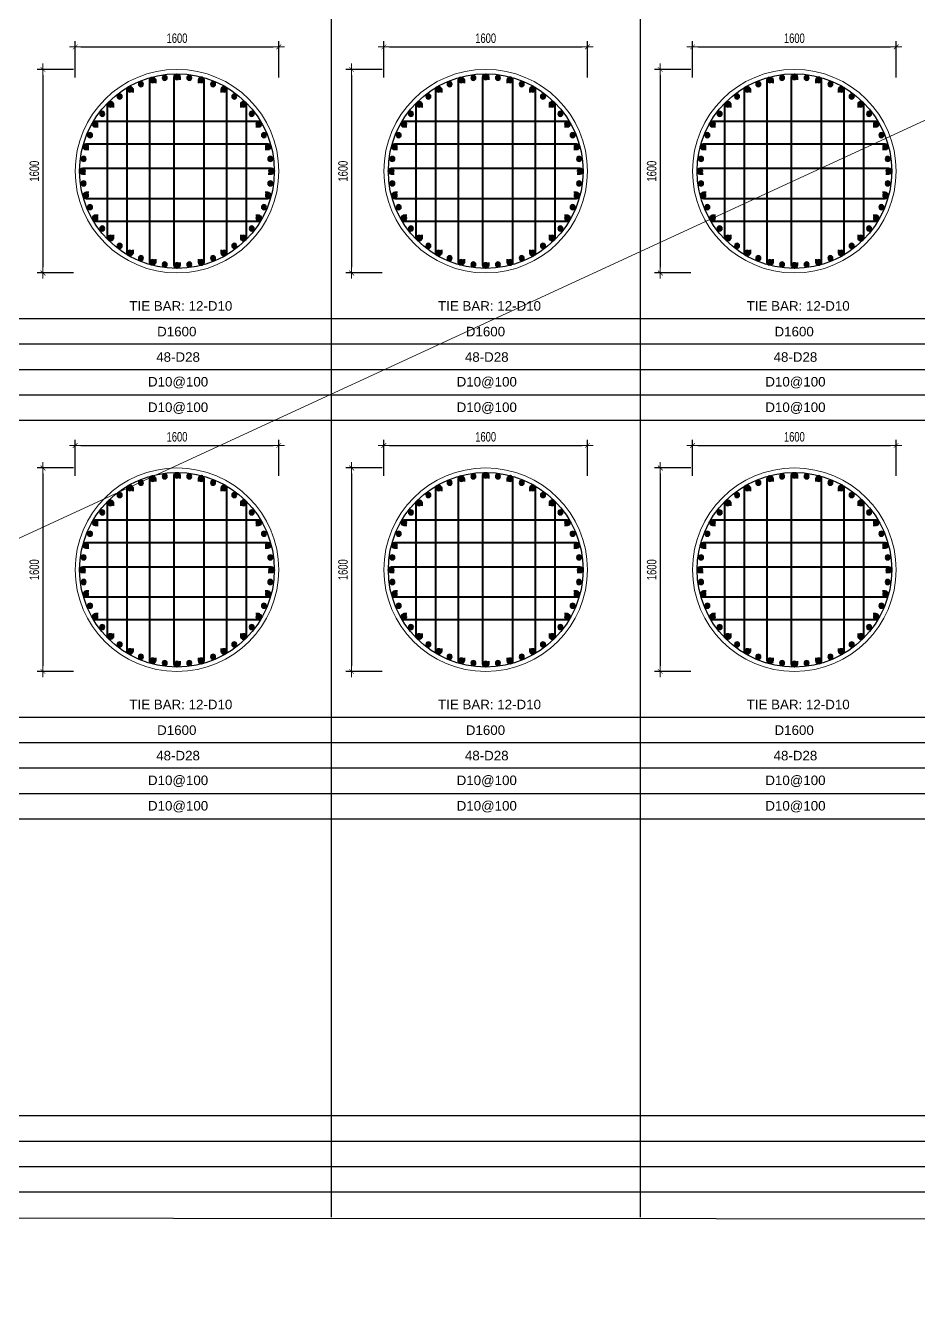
# Model space of a CAD drawing. Header units: millimetres. Extents: x 49323 to 406889, y -6102 to 181761.
# Drawn here: x 315557 to 322577, y 67394 to 77363 of the extents above; entities that cross this region are included whole.
import ezdxf
from ezdxf.enums import TextEntityAlignment as Align

# ---------------------------------------------------------------- set-up
doc = ezdxf.new("R2010")
doc.units = ezdxf.units.MM
doc.linetypes.add('CENTER2', pattern=[1.125, 0.75, -0.125, 0.125, -0.125])
doc.layers.get('Defpoints').update_dxf_attribs({"color": 151, "lineweight": 9})
for name, color, linetype in [('2', 2, 'Continuous'), ('A-ANNO-LEAD', 4, 'Continuous'), ('CEN', 1, 'CENTER2'), ('STL', 3, 'Continuous'), ('TIT1', 3, 'Continuous')]:
    doc.layers.add(name, color=color, linetype=linetype)
for name, color, linetype, lineweight in [('NDC_S_CONTINUOUS', 3, 'Continuous', 20), ('NDC_S_DIM', 1, 'Continuous', 15), ('NDC_S_STIRRUP', 4, 'Continuous', 40)]:
    doc.layers.add(name, color=color, linetype=linetype, lineweight=lineweight)
doc.styles.add('NDC_ARIAL', font='arial.ttf', dxfattribs={"width": 0.85})
doc.styles.add('NDC_DIM', font='', dxfattribs={"width": 0.75})
doc.styles.get('NDC_DIM').set_extended_font_data('Dotum')
doc.dimstyles.new('NDC_dim_30', dxfattribs={"dimscale": 30, "dimtxt": 2.5, "dimasz": 1.5, "dimexe": 1.5, "dimexo": 2.5, "dimgap": 1, "dimtad": 1, "dimdec": 0, "dimzin": 0, "dimdsep": 46, "dimtxsty": 'NDC_DIM', "dimblk": 'DIMMARK', "dimcen": 0.09, "dimdle": 1.2, "dimclrd": 1, "dimclre": 1, "dimclrt": 3, "dimadec": 0, "dimazin": 0, "dimtfac": 1, "dimtdec": 0, "dimtix": 1, "dimtofl": 0, "dimtmove": 0, "dimatfit": 3, "dimfxl": 8, "dimfxlon": 1, "dimtolj": 1, "dimtzin": 0, "dimarcsym": 0})

# ---------------------------------------------------------------- blocks, each defined once
blk = doc.blocks.new('8')
at = {"layer": '2'}
blk.add_hatch(color=256, dxfattribs=at).paths.add_polyline_path([(20, 0, 0.386127), (1.9, 19.9), (-1.9, 19.9, 0.386127), (-20, 0, 1)])
blk.add_circle((0, 0), 20, dxfattribs=at)
blk = doc.blocks.new('5')
at = {"layer": 'CEN', "rotation": 180}
blk.add_blockref('8', (0, 0), dxfattribs=at)
blk = doc.blocks.new('*U982')
at = {"layer": 'STL', "xscale": -1}
blk.add_blockref('5', (0, 0), dxfattribs=at)
blk = doc.blocks.new('*U983')
at = {"layer": 'NDC_S_DIM', "color": 0, "linetype": 'ByBlock', "lineweight": -2, "transparency": 16777216}
for p, rotation in [((295948.3, 68563.1), 15), ((296043.2, 68582), 7.500000000000014), ((296236.4, 68582), 352.5), ((296331.3, 68563.1), 344.9999999999999), ((295769.8, 68489.2), 29.99999999999999), ((295856.6, 68532), 22.49999999999999), ((296423, 68532), 337.4999999999999), ((296509.8, 68489.2), 329.9999999999999), ((295616.5, 68371.6), 45.00000000000001), ((295689.3, 68435.4), 37.50000000000001), ((296590.3, 68435.4), 322.5), ((296663, 68371.6), 315), ((295552.7, 68298.8), 52.49999999999999), ((296726.9, 68298.8), 307.5), ((295498.9, 68218.4), 59.99999999999999), ((296780.6, 68218.4), 300.0000000000001), ((295456.1, 68131.5), 67.5), ((296823.5, 68131.5), 292.4999999999999), ((295425, 68039.9), 75.00000000000001), ((296854.6, 68039.9), 285), ((295406.1, 67944.9), 82.50000000000001), ((296873.5, 67944.9), 277.5), ((295399.8, 67848.4), 90), ((296879.8, 67848.4), 270), ((295406.1, 67751.8), 97.5), ((296873.5, 67751.8), 262.5), ((295425, 67656.8), 105), ((295456.1, 67565.2), 112.5), ((296823.5, 67565.2), 247.5), ((296854.6, 67656.8), 255), ((295498.9, 67478.4), 120), ((296780.6, 67478.4), 240), ((295552.7, 67397.9), 127.5), ((296726.9, 67397.9), 232.5), ((295616.5, 67325.1), 135), ((295689.3, 67261.3), 142.5), ((296590.3, 67261.3), 217.5), ((296663, 67325.1), 225.0000000000001), ((295769.8, 67207.5), 150), ((295856.6, 67164.7), 157.5), ((296423, 67164.7), 202.5000000000001), ((296509.8, 67207.5), 210), ((295948.3, 67133.6), 165), ((296043.2, 67114.7), 172.5), ((296139.8, 67108.4), 180), ((296236.4, 67114.7), 187.5), ((296331.3, 67133.6), 195)]:
    blk.add_blockref('*U982', p, dxfattribs=dict(at, rotation=rotation))
blk.add_blockref('*U982', (296139.8, 68588.4), dxfattribs=at)
blk = doc.blocks.new('DIMMARK')
at = {"layer": 'NDC_S_DIM', "color": 1}
blk.add_line((-1.5, 0), (1, 0), dxfattribs=at)
at = {"layer": 'NDC_S_DIM', "color": 2, "const_width": 0.1}
blk.add_lwpolyline([(-0.42, -0.42), (0.42, 0.42)], dxfattribs=at)
blk = doc.blocks.new('*D984')
at = {"layer": 'Defpoints', "color": 0, "ltscale": 40, "transparency": 16777216}
for p in [(317548.4, 74060.8), (315948.4, 73083.9), (317548.4, 73083.9)]:
    blk.add_point(p, dxfattribs=at)
at = {"layer": 'NDC_S_DIM', "color": 1, "lineweight": -2, "ltscale": 40, "transparency": 16777216}
for p, q in [((315948.4, 73820.8), (315948.4, 74105.8)), ((317548.4, 73820.8), (317548.4, 74105.8)), ((315993.4, 74060.8), (317503.4, 74060.8))]:
    blk.add_line(p, q, dxfattribs=at)
at = {"layer": 'NDC_S_DIM', "color": 1, "lineweight": -2, "ltscale": 40, "transparency": 16777216, "xscale": 45, "yscale": 45, "zscale": 45, "rotation": 180}
blk.add_blockref('DIMMARK', (315948.4, 74060.8), dxfattribs=at)
at = {"layer": 'NDC_S_DIM', "color": 1, "lineweight": -2, "ltscale": 40, "transparency": 16777216, "xscale": 45, "yscale": 45, "zscale": 45}
blk.add_blockref('DIMMARK', (317548.4, 74060.8), dxfattribs=at)
at = {"layer": 'NDC_S_DIM', "color": 3, "ltscale": 40, "transparency": 16777216, "insert": (316748.4, 74128.3), "char_height": 75, "attachment_point": 5, "style": 'NDC_DIM'}
blk.add_mtext('\\A1;1600', dxfattribs=at)
blk = doc.blocks.new('*D985')
at = {"layer": 'Defpoints', "color": 0, "ltscale": 40, "transparency": 16777216}
for p in [(316748.4, 73883.9), (315694.9, 72283.9), (316748.4, 72283.9)]:
    blk.add_point(p, dxfattribs=at)
at = {"layer": 'NDC_S_DIM', "color": 1, "lineweight": -2, "ltscale": 40, "transparency": 16777216}
for p, q in [((315934.9, 73883.9), (315649.9, 73883.9)), ((315694.9, 73838.9), (315694.9, 72328.9)), ((315934.9, 72283.9), (315649.9, 72283.9))]:
    blk.add_line(p, q, dxfattribs=at)
at = {"layer": 'NDC_S_DIM', "color": 1, "lineweight": -2, "ltscale": 40, "transparency": 16777216, "xscale": 45, "yscale": 45, "zscale": 45}
for p, rotation in [((315694.9, 73883.9), 90), ((315694.9, 72283.9), 270)]:
    blk.add_blockref('DIMMARK', p, dxfattribs=dict(at, rotation=rotation))
at = {"layer": 'NDC_S_DIM', "color": 3, "ltscale": 40, "transparency": 16777216, "insert": (315627.3, 73083.9), "char_height": 75, "attachment_point": 5, "rotation": 90, "style": 'NDC_DIM'}
blk.add_mtext('\\A1;1600', dxfattribs=at)
blk = doc.blocks.new('*U986')
at = {"layer": 'STL', "xscale": -1}
blk.add_blockref('5', (0, 0), dxfattribs=at)
blk = doc.blocks.new('*U987')
at = {"layer": 'NDC_S_DIM', "color": 0, "linetype": 'ByBlock', "lineweight": -2, "transparency": 16777216}
for p, rotation in [((295948.3, 68563.1), 15), ((296043.2, 68582), 7.500000000000014), ((296236.4, 68582), 352.5), ((296331.3, 68563.1), 344.9999999999999), ((295769.8, 68489.2), 29.99999999999999), ((295856.6, 68532), 22.49999999999999), ((296423, 68532), 337.4999999999999), ((296509.8, 68489.2), 329.9999999999999), ((295616.5, 68371.6), 45.00000000000001), ((295689.3, 68435.4), 37.50000000000001), ((296590.3, 68435.4), 322.5), ((296663, 68371.6), 315), ((295552.7, 68298.8), 52.49999999999999), ((296726.9, 68298.8), 307.5), ((295498.9, 68218.4), 59.99999999999999), ((296780.6, 68218.4), 300.0000000000001), ((295456.1, 68131.5), 67.5), ((296823.5, 68131.5), 292.4999999999999), ((295425, 68039.9), 75.00000000000001), ((296854.6, 68039.9), 285), ((295406.1, 67944.9), 82.50000000000001), ((296873.5, 67944.9), 277.5), ((295399.8, 67848.4), 90), ((296879.8, 67848.4), 270), ((295406.1, 67751.8), 97.5), ((296873.5, 67751.8), 262.5), ((295425, 67656.8), 105), ((295456.1, 67565.2), 112.5), ((296823.5, 67565.2), 247.5), ((296854.6, 67656.8), 255), ((295498.9, 67478.4), 120), ((296780.6, 67478.4), 240), ((295552.7, 67397.9), 127.5), ((296726.9, 67397.9), 232.5), ((295616.5, 67325.1), 135), ((295689.3, 67261.3), 142.5), ((296590.3, 67261.3), 217.5), ((296663, 67325.1), 225.0000000000001), ((295769.8, 67207.5), 150), ((295856.6, 67164.7), 157.5), ((296423, 67164.7), 202.5000000000001), ((296509.8, 67207.5), 210), ((295948.3, 67133.6), 165), ((296043.2, 67114.7), 172.5), ((296139.8, 67108.4), 180), ((296236.4, 67114.7), 187.5), ((296331.3, 67133.6), 195)]:
    blk.add_blockref('*U986', p, dxfattribs=dict(at, rotation=rotation))
blk.add_blockref('*U986', (296139.8, 68588.4), dxfattribs=at)
blk = doc.blocks.new('*D988')
at = {"layer": 'Defpoints', "color": 0, "ltscale": 40, "transparency": 16777216}
for p in [(317548.4, 77193.5), (315948.4, 76216.6), (317548.4, 76216.6)]:
    blk.add_point(p, dxfattribs=at)
at = {"layer": 'NDC_S_DIM', "color": 1, "lineweight": -2, "ltscale": 40, "transparency": 16777216}
for p, q in [((315948.4, 76953.5), (315948.4, 77238.5)), ((315993.4, 77193.5), (317503.4, 77193.5)), ((317548.4, 76953.5), (317548.4, 77238.5))]:
    blk.add_line(p, q, dxfattribs=at)
at = {"layer": 'NDC_S_DIM', "color": 1, "lineweight": -2, "ltscale": 40, "transparency": 16777216, "xscale": 45, "yscale": 45, "zscale": 45, "rotation": 180}
blk.add_blockref('DIMMARK', (315948.4, 77193.5), dxfattribs=at)
at = {"layer": 'NDC_S_DIM', "color": 1, "lineweight": -2, "ltscale": 40, "transparency": 16777216, "xscale": 45, "yscale": 45, "zscale": 45}
blk.add_blockref('DIMMARK', (317548.4, 77193.5), dxfattribs=at)
at = {"layer": 'NDC_S_DIM', "color": 3, "ltscale": 40, "transparency": 16777216, "insert": (316748.4, 77261), "char_height": 75, "attachment_point": 5, "style": 'NDC_DIM'}
blk.add_mtext('\\A1;1600', dxfattribs=at)
blk = doc.blocks.new('*D989')
at = {"layer": 'Defpoints', "color": 0, "ltscale": 40, "transparency": 16777216}
for p in [(316748.4, 77016.6), (315694.9, 75416.6), (316748.4, 75416.6)]:
    blk.add_point(p, dxfattribs=at)
at = {"layer": 'NDC_S_DIM', "color": 1, "lineweight": -2, "ltscale": 40, "transparency": 16777216}
for p, q in [((315934.9, 77016.6), (315649.9, 77016.6)), ((315694.9, 76971.6), (315694.9, 75461.6)), ((315934.9, 75416.6), (315649.9, 75416.6))]:
    blk.add_line(p, q, dxfattribs=at)
at = {"layer": 'NDC_S_DIM', "color": 1, "lineweight": -2, "ltscale": 40, "transparency": 16777216, "xscale": 45, "yscale": 45, "zscale": 45}
for p, rotation in [((315694.9, 77016.6), 90), ((315694.9, 75416.6), 270)]:
    blk.add_blockref('DIMMARK', p, dxfattribs=dict(at, rotation=rotation))
at = {"layer": 'NDC_S_DIM', "color": 3, "ltscale": 40, "transparency": 16777216, "insert": (315627.3, 76216.6), "char_height": 75, "attachment_point": 5, "rotation": 90, "style": 'NDC_DIM'}
blk.add_mtext('\\A1;1600', dxfattribs=at)
blk = doc.blocks.new('*U1054')
at = {"layer": 'STL', "xscale": -1}
blk.add_blockref('5', (0, 0), dxfattribs=at)
blk = doc.blocks.new('*U1055')
at = {"layer": 'NDC_S_DIM', "color": 0, "linetype": 'ByBlock', "lineweight": -2, "transparency": 16777216}
for p, rotation in [((295948.3, 68563.1), 15), ((296043.2, 68582), 7.500000000000014), ((296236.4, 68582), 352.5), ((296331.3, 68563.1), 344.9999999999999), ((295769.8, 68489.2), 29.99999999999999), ((295856.6, 68532), 22.49999999999999), ((296423, 68532), 337.4999999999999), ((296509.8, 68489.2), 329.9999999999999), ((295616.5, 68371.6), 45.00000000000001), ((295689.3, 68435.4), 37.50000000000001), ((296590.3, 68435.4), 322.5), ((296663, 68371.6), 315), ((295552.7, 68298.8), 52.49999999999999), ((296726.9, 68298.8), 307.5), ((295498.9, 68218.4), 59.99999999999999), ((296780.6, 68218.4), 300.0000000000001), ((295456.1, 68131.5), 67.5), ((296823.5, 68131.5), 292.4999999999999), ((295425, 68039.9), 75.00000000000001), ((296854.6, 68039.9), 285), ((295406.1, 67944.9), 82.50000000000001), ((296873.5, 67944.9), 277.5), ((295399.8, 67848.4), 90), ((296879.8, 67848.4), 270), ((295406.1, 67751.8), 97.5), ((296873.5, 67751.8), 262.5), ((295425, 67656.8), 105), ((295456.1, 67565.2), 112.5), ((296823.5, 67565.2), 247.5), ((296854.6, 67656.8), 255), ((295498.9, 67478.4), 120), ((296780.6, 67478.4), 240), ((295552.7, 67397.9), 127.5), ((296726.9, 67397.9), 232.5), ((295616.5, 67325.1), 135), ((295689.3, 67261.3), 142.5), ((296590.3, 67261.3), 217.5), ((296663, 67325.1), 225.0000000000001), ((295769.8, 67207.5), 150), ((295856.6, 67164.7), 157.5), ((296423, 67164.7), 202.5000000000001), ((296509.8, 67207.5), 210), ((295948.3, 67133.6), 165), ((296043.2, 67114.7), 172.5), ((296139.8, 67108.4), 180), ((296236.4, 67114.7), 187.5), ((296331.3, 67133.6), 195)]:
    blk.add_blockref('*U1054', p, dxfattribs=dict(at, rotation=rotation))
blk.add_blockref('*U1054', (296139.8, 68588.4), dxfattribs=at)
blk = doc.blocks.new('*D1070')
at = {"layer": 'Defpoints', "color": 0, "ltscale": 40, "transparency": 16777216}
for p in [(319974.5, 74060.8), (318374.5, 73083.9), (319974.5, 73083.9)]:
    blk.add_point(p, dxfattribs=at)
at = {"layer": 'NDC_S_DIM', "color": 1, "lineweight": -2, "ltscale": 40, "transparency": 16777216}
for p, q in [((318374.5, 73820.8), (318374.5, 74105.8)), ((319974.5, 73820.8), (319974.5, 74105.8)), ((318419.5, 74060.8), (319929.5, 74060.8))]:
    blk.add_line(p, q, dxfattribs=at)
at = {"layer": 'NDC_S_DIM', "color": 1, "lineweight": -2, "ltscale": 40, "transparency": 16777216, "xscale": 45, "yscale": 45, "zscale": 45, "rotation": 180}
blk.add_blockref('DIMMARK', (318374.5, 74060.8), dxfattribs=at)
at = {"layer": 'NDC_S_DIM', "color": 1, "lineweight": -2, "ltscale": 40, "transparency": 16777216, "xscale": 45, "yscale": 45, "zscale": 45}
blk.add_blockref('DIMMARK', (319974.5, 74060.8), dxfattribs=at)
at = {"layer": 'NDC_S_DIM', "color": 3, "ltscale": 40, "transparency": 16777216, "insert": (319174.5, 74128.3), "char_height": 75, "attachment_point": 5, "style": 'NDC_DIM'}
blk.add_mtext('\\A1;1600', dxfattribs=at)
blk = doc.blocks.new('*D1071')
at = {"layer": 'Defpoints', "color": 0, "ltscale": 40, "transparency": 16777216}
for p in [(319174.5, 73883.9), (318120.9, 72283.9), (319174.5, 72283.9)]:
    blk.add_point(p, dxfattribs=at)
at = {"layer": 'NDC_S_DIM', "color": 1, "lineweight": -2, "ltscale": 40, "transparency": 16777216}
for p, q in [((318360.9, 73883.9), (318075.9, 73883.9)), ((318120.9, 73838.9), (318120.9, 72328.9)), ((318360.9, 72283.9), (318075.9, 72283.9))]:
    blk.add_line(p, q, dxfattribs=at)
at = {"layer": 'NDC_S_DIM', "color": 1, "lineweight": -2, "ltscale": 40, "transparency": 16777216, "xscale": 45, "yscale": 45, "zscale": 45}
for p, rotation in [((318120.9, 73883.9), 90), ((318120.9, 72283.9), 270)]:
    blk.add_blockref('DIMMARK', p, dxfattribs=dict(at, rotation=rotation))
at = {"layer": 'NDC_S_DIM', "color": 3, "ltscale": 40, "transparency": 16777216, "insert": (318053.4, 73083.9), "char_height": 75, "attachment_point": 5, "rotation": 90, "style": 'NDC_DIM'}
blk.add_mtext('\\A1;1600', dxfattribs=at)
blk = doc.blocks.new('*U1056')
at = {"layer": 'STL', "xscale": -1}
blk.add_blockref('5', (0, 0), dxfattribs=at)
blk = doc.blocks.new('*U1057')
at = {"layer": 'NDC_S_DIM', "color": 0, "linetype": 'ByBlock', "lineweight": -2, "transparency": 16777216}
for p, rotation in [((295948.3, 68563.1), 15), ((296043.2, 68582), 7.500000000000014), ((296236.4, 68582), 352.5), ((296331.3, 68563.1), 344.9999999999999), ((295769.8, 68489.2), 29.99999999999999), ((295856.6, 68532), 22.49999999999999), ((296423, 68532), 337.4999999999999), ((296509.8, 68489.2), 329.9999999999999), ((295616.5, 68371.6), 45.00000000000001), ((295689.3, 68435.4), 37.50000000000001), ((296590.3, 68435.4), 322.5), ((296663, 68371.6), 315), ((295552.7, 68298.8), 52.49999999999999), ((296726.9, 68298.8), 307.5), ((295498.9, 68218.4), 59.99999999999999), ((296780.6, 68218.4), 300.0000000000001), ((295456.1, 68131.5), 67.5), ((296823.5, 68131.5), 292.4999999999999), ((295425, 68039.9), 75.00000000000001), ((296854.6, 68039.9), 285), ((295406.1, 67944.9), 82.50000000000001), ((296873.5, 67944.9), 277.5), ((295399.8, 67848.4), 90), ((296879.8, 67848.4), 270), ((295406.1, 67751.8), 97.5), ((296873.5, 67751.8), 262.5), ((295425, 67656.8), 105), ((295456.1, 67565.2), 112.5), ((296823.5, 67565.2), 247.5), ((296854.6, 67656.8), 255), ((295498.9, 67478.4), 120), ((296780.6, 67478.4), 240), ((295552.7, 67397.9), 127.5), ((296726.9, 67397.9), 232.5), ((295616.5, 67325.1), 135), ((295689.3, 67261.3), 142.5), ((296590.3, 67261.3), 217.5), ((296663, 67325.1), 225.0000000000001), ((295769.8, 67207.5), 150), ((295856.6, 67164.7), 157.5), ((296423, 67164.7), 202.5000000000001), ((296509.8, 67207.5), 210), ((295948.3, 67133.6), 165), ((296043.2, 67114.7), 172.5), ((296139.8, 67108.4), 180), ((296236.4, 67114.7), 187.5), ((296331.3, 67133.6), 195)]:
    blk.add_blockref('*U1056', p, dxfattribs=dict(at, rotation=rotation))
blk.add_blockref('*U1056', (296139.8, 68588.4), dxfattribs=at)
blk = doc.blocks.new('*D1068')
at = {"layer": 'Defpoints', "color": 0, "ltscale": 40, "transparency": 16777216}
for p in [(319974.5, 77193.5), (318374.5, 76216.6), (319974.5, 76216.6)]:
    blk.add_point(p, dxfattribs=at)
at = {"layer": 'NDC_S_DIM', "color": 1, "lineweight": -2, "ltscale": 40, "transparency": 16777216}
for p, q in [((318374.5, 76953.5), (318374.5, 77238.5)), ((318419.5, 77193.5), (319929.5, 77193.5)), ((319974.5, 76953.5), (319974.5, 77238.5))]:
    blk.add_line(p, q, dxfattribs=at)
at = {"layer": 'NDC_S_DIM', "color": 1, "lineweight": -2, "ltscale": 40, "transparency": 16777216, "xscale": 45, "yscale": 45, "zscale": 45, "rotation": 180}
blk.add_blockref('DIMMARK', (318374.5, 77193.5), dxfattribs=at)
at = {"layer": 'NDC_S_DIM', "color": 1, "lineweight": -2, "ltscale": 40, "transparency": 16777216, "xscale": 45, "yscale": 45, "zscale": 45}
blk.add_blockref('DIMMARK', (319974.5, 77193.5), dxfattribs=at)
at = {"layer": 'NDC_S_DIM', "color": 3, "ltscale": 40, "transparency": 16777216, "insert": (319174.5, 77261), "char_height": 75, "attachment_point": 5, "style": 'NDC_DIM'}
blk.add_mtext('\\A1;1600', dxfattribs=at)
blk = doc.blocks.new('*D1069')
at = {"layer": 'Defpoints', "color": 0, "ltscale": 40, "transparency": 16777216}
for p in [(319174.5, 77016.6), (318120.9, 75416.6), (319174.5, 75416.6)]:
    blk.add_point(p, dxfattribs=at)
at = {"layer": 'NDC_S_DIM', "color": 1, "lineweight": -2, "ltscale": 40, "transparency": 16777216}
for p, q in [((318360.9, 77016.6), (318075.9, 77016.6)), ((318120.9, 76971.6), (318120.9, 75461.6)), ((318360.9, 75416.6), (318075.9, 75416.6))]:
    blk.add_line(p, q, dxfattribs=at)
at = {"layer": 'NDC_S_DIM', "color": 1, "lineweight": -2, "ltscale": 40, "transparency": 16777216, "xscale": 45, "yscale": 45, "zscale": 45}
for p, rotation in [((318120.9, 77016.6), 90), ((318120.9, 75416.6), 270)]:
    blk.add_blockref('DIMMARK', p, dxfattribs=dict(at, rotation=rotation))
at = {"layer": 'NDC_S_DIM', "color": 3, "ltscale": 40, "transparency": 16777216, "insert": (318053.4, 76216.6), "char_height": 75, "attachment_point": 5, "rotation": 90, "style": 'NDC_DIM'}
blk.add_mtext('\\A1;1600', dxfattribs=at)
blk = doc.blocks.new('*U1076')
at = {"layer": 'STL', "xscale": -1}
blk.add_blockref('5', (0, 0), dxfattribs=at)
blk = doc.blocks.new('*U1077')
at = {"layer": 'NDC_S_DIM', "color": 0, "linetype": 'ByBlock', "lineweight": -2, "transparency": 16777216}
for p, rotation in [((295948.3, 68563.1), 15), ((296043.2, 68582), 7.500000000000014), ((296236.4, 68582), 352.5), ((296331.3, 68563.1), 344.9999999999999), ((295769.8, 68489.2), 29.99999999999999), ((295856.6, 68532), 22.49999999999999), ((296423, 68532), 337.4999999999999), ((296509.8, 68489.2), 329.9999999999999), ((295616.5, 68371.6), 45.00000000000001), ((295689.3, 68435.4), 37.50000000000001), ((296590.3, 68435.4), 322.5), ((296663, 68371.6), 315), ((295552.7, 68298.8), 52.49999999999999), ((296726.9, 68298.8), 307.5), ((295498.9, 68218.4), 59.99999999999999), ((296780.6, 68218.4), 300.0000000000001), ((295456.1, 68131.5), 67.5), ((296823.5, 68131.5), 292.4999999999999), ((295425, 68039.9), 75.00000000000001), ((296854.6, 68039.9), 285), ((295406.1, 67944.9), 82.50000000000001), ((296873.5, 67944.9), 277.5), ((295399.8, 67848.4), 90), ((296879.8, 67848.4), 270), ((295406.1, 67751.8), 97.5), ((296873.5, 67751.8), 262.5), ((295425, 67656.8), 105), ((295456.1, 67565.2), 112.5), ((296823.5, 67565.2), 247.5), ((296854.6, 67656.8), 255), ((295498.9, 67478.4), 120), ((296780.6, 67478.4), 240), ((295552.7, 67397.9), 127.5), ((296726.9, 67397.9), 232.5), ((295616.5, 67325.1), 135), ((295689.3, 67261.3), 142.5), ((296590.3, 67261.3), 217.5), ((296663, 67325.1), 225.0000000000001), ((295769.8, 67207.5), 150), ((295856.6, 67164.7), 157.5), ((296423, 67164.7), 202.5000000000001), ((296509.8, 67207.5), 210), ((295948.3, 67133.6), 165), ((296043.2, 67114.7), 172.5), ((296139.8, 67108.4), 180), ((296236.4, 67114.7), 187.5), ((296331.3, 67133.6), 195)]:
    blk.add_blockref('*U1076', p, dxfattribs=dict(at, rotation=rotation))
blk.add_blockref('*U1076', (296139.8, 68588.4), dxfattribs=at)
blk = doc.blocks.new('*D1092')
at = {"layer": 'Defpoints', "color": 0, "ltscale": 40, "transparency": 16777216}
for p in [(322400.6, 74060.8), (320800.6, 73083.9), (322400.6, 73083.9)]:
    blk.add_point(p, dxfattribs=at)
at = {"layer": 'NDC_S_DIM', "color": 1, "lineweight": -2, "ltscale": 40, "transparency": 16777216}
for p, q in [((320800.6, 73820.8), (320800.6, 74105.8)), ((322400.6, 73820.8), (322400.6, 74105.8)), ((320845.6, 74060.8), (322355.6, 74060.8))]:
    blk.add_line(p, q, dxfattribs=at)
at = {"layer": 'NDC_S_DIM', "color": 1, "lineweight": -2, "ltscale": 40, "transparency": 16777216, "xscale": 45, "yscale": 45, "zscale": 45, "rotation": 180}
blk.add_blockref('DIMMARK', (320800.6, 74060.8), dxfattribs=at)
at = {"layer": 'NDC_S_DIM', "color": 1, "lineweight": -2, "ltscale": 40, "transparency": 16777216, "xscale": 45, "yscale": 45, "zscale": 45}
blk.add_blockref('DIMMARK', (322400.6, 74060.8), dxfattribs=at)
at = {"layer": 'NDC_S_DIM', "color": 3, "ltscale": 40, "transparency": 16777216, "insert": (321600.6, 74128.3), "char_height": 75, "attachment_point": 5, "style": 'NDC_DIM'}
blk.add_mtext('\\A1;1600', dxfattribs=at)
blk = doc.blocks.new('*D1093')
at = {"layer": 'Defpoints', "color": 0, "ltscale": 40, "transparency": 16777216}
for p in [(321600.6, 73883.9), (320547, 72283.9), (321600.6, 72283.9)]:
    blk.add_point(p, dxfattribs=at)
at = {"layer": 'NDC_S_DIM', "color": 1, "lineweight": -2, "ltscale": 40, "transparency": 16777216}
for p, q in [((320787, 73883.9), (320502, 73883.9)), ((320547, 73838.9), (320547, 72328.9)), ((320787, 72283.9), (320502, 72283.9))]:
    blk.add_line(p, q, dxfattribs=at)
at = {"layer": 'NDC_S_DIM', "color": 1, "lineweight": -2, "ltscale": 40, "transparency": 16777216, "xscale": 45, "yscale": 45, "zscale": 45}
for p, rotation in [((320547, 73883.9), 90), ((320547, 72283.9), 270)]:
    blk.add_blockref('DIMMARK', p, dxfattribs=dict(at, rotation=rotation))
at = {"layer": 'NDC_S_DIM', "color": 3, "ltscale": 40, "transparency": 16777216, "insert": (320479.5, 73083.9), "char_height": 75, "attachment_point": 5, "rotation": 90, "style": 'NDC_DIM'}
blk.add_mtext('\\A1;1600', dxfattribs=at)
blk = doc.blocks.new('*U1078')
at = {"layer": 'STL', "xscale": -1}
blk.add_blockref('5', (0, 0), dxfattribs=at)
blk = doc.blocks.new('*U1079')
at = {"layer": 'NDC_S_DIM', "color": 0, "linetype": 'ByBlock', "lineweight": -2, "transparency": 16777216}
for p, rotation in [((295948.3, 68563.1), 15), ((296043.2, 68582), 7.500000000000014), ((296236.4, 68582), 352.5), ((296331.3, 68563.1), 344.9999999999999), ((295769.8, 68489.2), 29.99999999999999), ((295856.6, 68532), 22.49999999999999), ((296423, 68532), 337.4999999999999), ((296509.8, 68489.2), 329.9999999999999), ((295616.5, 68371.6), 45.00000000000001), ((295689.3, 68435.4), 37.50000000000001), ((296590.3, 68435.4), 322.5), ((296663, 68371.6), 315), ((295552.7, 68298.8), 52.49999999999999), ((296726.9, 68298.8), 307.5), ((295498.9, 68218.4), 59.99999999999999), ((296780.6, 68218.4), 300.0000000000001), ((295456.1, 68131.5), 67.5), ((296823.5, 68131.5), 292.4999999999999), ((295425, 68039.9), 75.00000000000001), ((296854.6, 68039.9), 285), ((295406.1, 67944.9), 82.50000000000001), ((296873.5, 67944.9), 277.5), ((295399.8, 67848.4), 90), ((296879.8, 67848.4), 270), ((295406.1, 67751.8), 97.5), ((296873.5, 67751.8), 262.5), ((295425, 67656.8), 105), ((295456.1, 67565.2), 112.5), ((296823.5, 67565.2), 247.5), ((296854.6, 67656.8), 255), ((295498.9, 67478.4), 120), ((296780.6, 67478.4), 240), ((295552.7, 67397.9), 127.5), ((296726.9, 67397.9), 232.5), ((295616.5, 67325.1), 135), ((295689.3, 67261.3), 142.5), ((296590.3, 67261.3), 217.5), ((296663, 67325.1), 225.0000000000001), ((295769.8, 67207.5), 150), ((295856.6, 67164.7), 157.5), ((296423, 67164.7), 202.5000000000001), ((296509.8, 67207.5), 210), ((295948.3, 67133.6), 165), ((296043.2, 67114.7), 172.5), ((296139.8, 67108.4), 180), ((296236.4, 67114.7), 187.5), ((296331.3, 67133.6), 195)]:
    blk.add_blockref('*U1078', p, dxfattribs=dict(at, rotation=rotation))
blk.add_blockref('*U1078', (296139.8, 68588.4), dxfattribs=at)
blk = doc.blocks.new('*D1090')
at = {"layer": 'Defpoints', "color": 0, "ltscale": 40, "transparency": 16777216}
for p in [(322400.6, 77193.5), (320800.6, 76216.6), (322400.6, 76216.6)]:
    blk.add_point(p, dxfattribs=at)
at = {"layer": 'NDC_S_DIM', "color": 1, "lineweight": -2, "ltscale": 40, "transparency": 16777216}
for p, q in [((320800.6, 76953.5), (320800.6, 77238.5)), ((320845.6, 77193.5), (322355.6, 77193.5)), ((322400.6, 76953.5), (322400.6, 77238.5))]:
    blk.add_line(p, q, dxfattribs=at)
at = {"layer": 'NDC_S_DIM', "color": 1, "lineweight": -2, "ltscale": 40, "transparency": 16777216, "xscale": 45, "yscale": 45, "zscale": 45, "rotation": 180}
blk.add_blockref('DIMMARK', (320800.6, 77193.5), dxfattribs=at)
at = {"layer": 'NDC_S_DIM', "color": 1, "lineweight": -2, "ltscale": 40, "transparency": 16777216, "xscale": 45, "yscale": 45, "zscale": 45}
blk.add_blockref('DIMMARK', (322400.6, 77193.5), dxfattribs=at)
at = {"layer": 'NDC_S_DIM', "color": 3, "ltscale": 40, "transparency": 16777216, "insert": (321600.6, 77261), "char_height": 75, "attachment_point": 5, "style": 'NDC_DIM'}
blk.add_mtext('\\A1;1600', dxfattribs=at)
blk = doc.blocks.new('*D1091')
at = {"layer": 'Defpoints', "color": 0, "ltscale": 40, "transparency": 16777216}
for p in [(321600.6, 77016.6), (320547, 75416.6), (321600.6, 75416.6)]:
    blk.add_point(p, dxfattribs=at)
at = {"layer": 'NDC_S_DIM', "color": 1, "lineweight": -2, "ltscale": 40, "transparency": 16777216}
for p, q in [((320787, 77016.6), (320502, 77016.6)), ((320547, 76971.6), (320547, 75461.6)), ((320787, 75416.6), (320502, 75416.6))]:
    blk.add_line(p, q, dxfattribs=at)
at = {"layer": 'NDC_S_DIM', "color": 1, "lineweight": -2, "ltscale": 40, "transparency": 16777216, "xscale": 45, "yscale": 45, "zscale": 45}
for p, rotation in [((320547, 77016.6), 90), ((320547, 75416.6), 270)]:
    blk.add_blockref('DIMMARK', p, dxfattribs=dict(at, rotation=rotation))
at = {"layer": 'NDC_S_DIM', "color": 3, "ltscale": 40, "transparency": 16777216, "insert": (320479.5, 76216.6), "char_height": 75, "attachment_point": 5, "rotation": 90, "style": 'NDC_DIM'}
blk.add_mtext('\\A1;1600', dxfattribs=at)

msp = doc.modelspace()

# ---------------------------------------------------------------- linework, layer by layer
at = {"layer": 'A-ANNO-LEAD'}
msp.add_lwpolyline([(303919.1, 67994), (325254.1, 67980.8), (325254.1, 84600.8), (303919.1, 84614)], close=True, dxfattribs=at)
at = {"layer": 'Defpoints', "ltscale": 40}
msp.add_line((302635, 67394), (380959.6, 103524.5), dxfattribs=at)
at = {"layer": 'NDC_S_CONTINUOUS', "ltscale": 70}
for centre in [(316748.4, 76216.6), (319174.5, 76216.6), (321600.6, 76216.6), (316748.4, 73083.9), (319174.5, 73083.9), (321600.6, 73083.9)]:
    msp.add_circle(centre, 800, dxfattribs=at)
at = {"layer": 'NDC_S_STIRRUP'}
for points in [[(316770.9, 75498.7), (316770.9, 75476.6, -1), (316725.9, 75476.6), (316725.9, 76956.6, -1), (316770.9, 76956.6), (316770.9, 76934.4)], [(319197, 75498.7), (319197, 75476.6, -1), (319152, 75476.6), (319152, 76956.6, -1), (319197, 76956.6), (319197, 76934.4)], [(321623.1, 75498.7), (321623.1, 75476.6, -1), (321578, 75476.6), (321578, 76956.6, -1), (321623.1, 76956.6), (321623.1, 76934.4)], [(316400.9, 75597.9), (316400.9, 75575.7, -1), (316355.9, 75575.7), (316355.9, 76857.4, -1), (316400.9, 76857.4), (316400.9, 76835.3)], [(316579.4, 75523.9), (316579.4, 75501.8, -1), (316534.3, 75501.8), (316534.3, 76931.4, -1), (316579.4, 76931.4), (316579.4, 76909.2)], [(316917.4, 75523.9), (316917.4, 75501.8, 1), (316962.4, 75501.8), (316962.4, 76931.4, 1), (316917.4, 76931.4), (316917.4, 76909.2)], [(317095.9, 75597.9), (317095.9, 75575.7, 1), (317140.9, 75575.7), (317140.9, 76857.4, 1), (317095.9, 76857.4), (317095.9, 76835.3)], [(318827, 75597.9), (318827, 75575.7, -1), (318782, 75575.7), (318782, 76857.4, -1), (318827, 76857.4), (318827, 76835.3)], [(319005.4, 75523.9), (319005.4, 75501.8, -1), (318960.4, 75501.8), (318960.4, 76931.4, -1), (319005.4, 76931.4), (319005.4, 76909.2)], [(319343.5, 75523.9), (319343.5, 75501.8, 1), (319388.5, 75501.8), (319388.5, 76931.4, 1), (319343.5, 76931.4), (319343.5, 76909.2)], [(319522, 75597.9), (319522, 75575.7, 1), (319567, 75575.7), (319567, 76857.4, 1), (319522, 76857.4), (319522, 76835.3)], [(321253.1, 75597.9), (321253.1, 75575.7, -1), (321208, 75575.7), (321208, 76857.4, -1), (321253.1, 76857.4), (321253.1, 76835.3)], [(321431.5, 75523.9), (321431.5, 75501.8, -1), (321386.5, 75501.8), (321386.5, 76931.4, -1), (321431.5, 76931.4), (321431.5, 76909.2)], [(321769.6, 75523.9), (321769.6, 75501.8, 1), (321814.6, 75501.8), (321814.6, 76931.4, 1), (321769.6, 76931.4), (321769.6, 76909.2)], [(321948, 75597.9), (321948, 75575.7, 1), (321993.1, 75575.7), (321993.1, 76857.4, 1), (321948, 76857.4), (321948, 76835.3)], [(316247.6, 75715.5), (316247.6, 75693.3, -1), (316202.6, 75693.3), (316202.6, 76739.8, -1), (316247.6, 76739.8), (316247.6, 76717.7)], [(317249.1, 75715.5), (317249.1, 75693.3, 1), (317294.1, 75693.3), (317294.1, 76739.8, 1), (317249.1, 76739.8), (317249.1, 76717.7)], [(318673.7, 75715.5), (318673.7, 75693.3, -1), (318628.7, 75693.3), (318628.7, 76739.8, -1), (318673.7, 76739.8), (318673.7, 76717.7)], [(319675.2, 75715.5), (319675.2, 75693.3, 1), (319720.2, 75693.3), (319720.2, 76739.8, 1), (319675.2, 76739.8), (319675.2, 76717.7)], [(321099.8, 75715.5), (321099.8, 75693.3, -1), (321054.8, 75693.3), (321054.8, 76739.8, -1), (321099.8, 76739.8), (321099.8, 76717.7)], [(322101.3, 75715.5), (322101.3, 75693.3, 1), (322146.3, 75693.3), (322146.3, 76739.8, 1), (322101.3, 76739.8), (322101.3, 76717.7)], [(316129.6, 76564.1), (316107.5, 76564.1, -1), (316107.5, 76609.1), (317389.2, 76609.1, -1), (317389.2, 76564.1), (317367.1, 76564.1)], [(318555.7, 76564.1), (318533.6, 76564.1, -1), (318533.6, 76609.1), (319815.3, 76609.1, -1), (319815.3, 76564.1), (319793.2, 76564.1)], [(320981.8, 76564.1), (320959.7, 76564.1, -1), (320959.7, 76609.1), (322241.4, 76609.1, -1), (322241.4, 76564.1), (322219.3, 76564.1)], [(316055.7, 76385.6), (316033.6, 76385.6, -1), (316033.6, 76430.6), (317463.2, 76430.6, -1), (317463.2, 76385.6), (317441, 76385.6)], [(318481.8, 76385.6), (318459.7, 76385.6, -1), (318459.7, 76430.6), (319889.2, 76430.6, -1), (319889.2, 76385.6), (319867.1, 76385.6)], [(320907.9, 76385.6), (320885.8, 76385.6, -1), (320885.8, 76430.6), (322315.3, 76430.6, -1), (322315.3, 76385.6), (322293.2, 76385.6)], [(316030.5, 76194.1), (316008.4, 76194.1, -1), (316008.4, 76239.1), (317488.4, 76239.1, -1), (317488.4, 76194.1), (317466.2, 76194.1)], [(318456.6, 76194.1), (318434.5, 76194.1, -1), (318434.5, 76239.1), (319914.5, 76239.1, -1), (319914.5, 76194.1), (319892.3, 76194.1)], [(320882.7, 76194.1), (320860.6, 76194.1, -1), (320860.6, 76239.1), (322340.6, 76239.1, -1), (322340.6, 76194.1), (322318.4, 76194.1)], [(316055.7, 76047.6), (316033.6, 76047.6, 1), (316033.6, 76002.6), (317463.2, 76002.6, 1), (317463.2, 76047.6), (317441, 76047.6)], [(318481.8, 76047.6), (318459.7, 76047.6, 1), (318459.7, 76002.6), (319889.2, 76002.6, 1), (319889.2, 76047.6), (319867.1, 76047.6)], [(320907.9, 76047.6), (320885.8, 76047.6, 1), (320885.8, 76002.6), (322315.3, 76002.6, 1), (322315.3, 76047.6), (322293.2, 76047.6)], [(316129.6, 75869.1), (316107.5, 75869.1, 1), (316107.5, 75824.1), (317389.2, 75824.1, 1), (317389.2, 75869.1), (317367.1, 75869.1)], [(318555.7, 75869.1), (318533.6, 75869.1, 1), (318533.6, 75824.1), (319815.3, 75824.1, 1), (319815.3, 75869.1), (319793.2, 75869.1)], [(320981.8, 75869.1), (320959.7, 75869.1, 1), (320959.7, 75824.1), (322241.4, 75824.1, 1), (322241.4, 75869.1), (322219.3, 75869.1)], [(316579.4, 72391.2), (316579.4, 72369.1, -1), (316534.3, 72369.1), (316534.3, 73798.7, -1), (316579.4, 73798.7), (316579.4, 73776.5)], [(316770.9, 72366), (316770.9, 72343.9, -1), (316725.9, 72343.9), (316725.9, 73823.9, -1), (316770.9, 73823.9), (316770.9, 73801.7)], [(316917.4, 72391.2), (316917.4, 72369.1, 1), (316962.4, 72369.1), (316962.4, 73798.7, 1), (316917.4, 73798.7), (316917.4, 73776.5)], [(319005.4, 72391.2), (319005.4, 72369.1, -1), (318960.4, 72369.1), (318960.4, 73798.7, -1), (319005.4, 73798.7), (319005.4, 73776.5)], [(319197, 72366), (319197, 72343.9, -1), (319152, 72343.9), (319152, 73823.9, -1), (319197, 73823.9), (319197, 73801.7)], [(319343.5, 72391.2), (319343.5, 72369.1, 1), (319388.5, 72369.1), (319388.5, 73798.7, 1), (319343.5, 73798.7), (319343.5, 73776.5)], [(321431.5, 72391.2), (321431.5, 72369.1, -1), (321386.5, 72369.1), (321386.5, 73798.7, -1), (321431.5, 73798.7), (321431.5, 73776.5)], [(321623.1, 72366), (321623.1, 72343.9, -1), (321578, 72343.9), (321578, 73823.9, -1), (321623.1, 73823.9), (321623.1, 73801.7)], [(321769.6, 72391.2), (321769.6, 72369.1, 1), (321814.6, 72369.1), (321814.6, 73798.7, 1), (321769.6, 73798.7), (321769.6, 73776.5)], [(316400.9, 72465.2), (316400.9, 72443, -1), (316355.9, 72443), (316355.9, 73724.7, -1), (316400.9, 73724.7), (316400.9, 73702.6)], [(317095.9, 72465.2), (317095.9, 72443, 1), (317140.9, 72443), (317140.9, 73724.7, 1), (317095.9, 73724.7), (317095.9, 73702.6)], [(318827, 72465.2), (318827, 72443, -1), (318782, 72443), (318782, 73724.7, -1), (318827, 73724.7), (318827, 73702.6)], [(319522, 72465.2), (319522, 72443, 1), (319567, 72443), (319567, 73724.7, 1), (319522, 73724.7), (319522, 73702.6)], [(321253.1, 72465.2), (321253.1, 72443, -1), (321208, 72443), (321208, 73724.7, -1), (321253.1, 73724.7), (321253.1, 73702.6)], [(321948, 72465.2), (321948, 72443, 1), (321993.1, 72443), (321993.1, 73724.7, 1), (321948, 73724.7), (321948, 73702.6)], [(316247.6, 72582.8), (316247.6, 72560.6, -1), (316202.6, 72560.6), (316202.6, 73607.1, -1), (316247.6, 73607.1), (316247.6, 73585)], [(317249.1, 72582.8), (317249.1, 72560.6, 1), (317294.1, 72560.6), (317294.1, 73607.1, 1), (317249.1, 73607.1), (317249.1, 73585)], [(318673.7, 72582.8), (318673.7, 72560.6, -1), (318628.7, 72560.6), (318628.7, 73607.1, -1), (318673.7, 73607.1), (318673.7, 73585)], [(319675.2, 72582.8), (319675.2, 72560.6, 1), (319720.2, 72560.6), (319720.2, 73607.1, 1), (319675.2, 73607.1), (319675.2, 73585)], [(321099.8, 72582.8), (321099.8, 72560.6, -1), (321054.8, 72560.6), (321054.8, 73607.1, -1), (321099.8, 73607.1), (321099.8, 73585)], [(322101.3, 72582.8), (322101.3, 72560.6, 1), (322146.3, 72560.6), (322146.3, 73607.1, 1), (322101.3, 73607.1), (322101.3, 73585)], [(316129.6, 73431.4), (316107.5, 73431.4, -1), (316107.5, 73476.4), (317389.2, 73476.4, -1), (317389.2, 73431.4), (317367.1, 73431.4)], [(318555.7, 73431.4), (318533.6, 73431.4, -1), (318533.6, 73476.4), (319815.3, 73476.4, -1), (319815.3, 73431.4), (319793.2, 73431.4)], [(320981.8, 73431.4), (320959.7, 73431.4, -1), (320959.7, 73476.4), (322241.4, 73476.4, -1), (322241.4, 73431.4), (322219.3, 73431.4)], [(316055.7, 73252.9), (316033.6, 73252.9, -1), (316033.6, 73297.9), (317463.2, 73297.9, -1), (317463.2, 73252.9), (317441, 73252.9)], [(318481.8, 73252.9), (318459.7, 73252.9, -1), (318459.7, 73297.9), (319889.2, 73297.9, -1), (319889.2, 73252.9), (319867.1, 73252.9)], [(320907.9, 73252.9), (320885.8, 73252.9, -1), (320885.8, 73297.9), (322315.3, 73297.9, -1), (322315.3, 73252.9), (322293.2, 73252.9)], [(316030.5, 73061.4), (316008.4, 73061.4, -1), (316008.4, 73106.4), (317488.4, 73106.4, -1), (317488.4, 73061.4), (317466.2, 73061.4)], [(318456.6, 73061.4), (318434.5, 73061.4, -1), (318434.5, 73106.4), (319914.5, 73106.4, -1), (319914.5, 73061.4), (319892.3, 73061.4)], [(320882.7, 73061.4), (320860.6, 73061.4, -1), (320860.6, 73106.4), (322340.6, 73106.4, -1), (322340.6, 73061.4), (322318.4, 73061.4)], [(316055.7, 72914.9), (316033.6, 72914.9, 1), (316033.6, 72869.8), (317463.2, 72869.8, 1), (317463.2, 72914.9), (317441, 72914.9)], [(318481.8, 72914.9), (318459.7, 72914.9, 1), (318459.7, 72869.8), (319889.2, 72869.8, 1), (319889.2, 72914.9), (319867.1, 72914.9)], [(320907.9, 72914.9), (320885.8, 72914.9, 1), (320885.8, 72869.8), (322315.3, 72869.8, 1), (322315.3, 72914.9), (322293.2, 72914.9)], [(316129.6, 72736.4), (316107.5, 72736.4, 1), (316107.5, 72691.4), (317389.2, 72691.4, 1), (317389.2, 72736.4), (317367.1, 72736.4)], [(318555.7, 72736.4), (318533.6, 72736.4, 1), (318533.6, 72691.4), (319815.3, 72691.4, 1), (319815.3, 72736.4), (319793.2, 72736.4)], [(320981.8, 72736.4), (320959.7, 72736.4, 1), (320959.7, 72691.4), (322241.4, 72691.4, 1), (322241.4, 72736.4), (322219.3, 72736.4)]]:
    msp.add_lwpolyline(points, format="xyb", dxfattribs=at)
at = {"layer": 'NDC_S_STIRRUP', "lineweight": -2, "ltscale": 1000}
for centre in [(316748.4, 76216.6), (319174.5, 76216.6), (321600.6, 76216.6), (316748.4, 73083.9), (319174.5, 73083.9), (321600.6, 73083.9)]:
    msp.add_circle(centre, 765, dxfattribs=at)
at = {"layer": 'TIT1'}
for p, q in [((317961.4, 83894), (317961.4, 67994)), ((320387.5, 83894), (320387.5, 67994)), ((325254.1, 74255.9), (303919.1, 74255.9)), ((325254.1, 71123.2), (303919.1, 71123.2))]:
    msp.add_line(p, q, dxfattribs=at)
at = {"layer": 'TIT1', "color": 8}
for p, q in [((325254.1, 75055.9), (304547, 75055.9)), ((325254.1, 74855.9), (304547, 74855.9)), ((325254.1, 74655.9), (304547, 74655.9)), ((325254.1, 74455.9), (304976.2, 74455.9)), ((325254.1, 71923.2), (304547, 71923.2)), ((325254.1, 71723.2), (304547, 71723.2)), ((325254.1, 71523.2), (304547, 71523.2)), ((325254.1, 71323.2), (304976.2, 71323.2)), ((325254.1, 68790.4), (304547, 68790.4)), ((325254.1, 68590.4), (304547, 68590.4)), ((325254.1, 68390.4), (304547, 68390.4)), ((325254.1, 68190.4), (304976.2, 68190.4))]:
    msp.add_line(p, q, dxfattribs=at)

# ---------------------------------------------------------------- block references
at = {"layer": 'NDC_S_DIM'}
for name, p in [('*U987', (20608.6, 8368.2)), ('*U1057', (23034.7, 8368.2)), ('*U1079', (25460.8, 8368.2)), ('*U983', (20608.6, 5235.5)), ('*U1055', (23034.7, 5235.5)), ('*U1077', (25460.8, 5235.5))]:
    msp.add_blockref(name, p, dxfattribs=at)

# ---------------------------------------------------------------- texts
at = {"layer": 'TIT1', "style": 'NDC_ARIAL'}
for s, p in [('TIE BAR: 12-D10', (316778.6, 75157.6)), ('TIE BAR: 12-D10', (319204.7, 75157.6)), ('TIE BAR: 12-D10', (321630.8, 75157.6)), ('D1600', (316746.8, 74955.7)), ('D1600', (319172.9, 74955.7)), ('D1600', (321599, 74955.7)), ('48-D28', (316756.9, 74755.7)), ('48-D28', (319183, 74755.7)), ('48-D28', (321609.1, 74755.7)), ('D10@100', (316756.9, 74555.7)), ('D10@100', (319183, 74555.7)), ('D10@100', (321609.1, 74555.7)), ('D10@100', (316756.9, 74355.7)), ('D10@100', (319183, 74355.7)), ('D10@100', (321609.1, 74355.7)), ('TIE BAR: 12-D10', (316778.6, 72024.9)), ('TIE BAR: 12-D10', (319204.7, 72024.9)), ('TIE BAR: 12-D10', (321630.8, 72024.9)), ('D1600', (316746.8, 71823)), ('D1600', (319172.9, 71823)), ('D1600', (321599, 71823)), ('48-D28', (316756.9, 71623)), ('48-D28', (319183, 71623)), ('48-D28', (321609.1, 71623)), ('D10@100', (316756.9, 71423)), ('D10@100', (319183, 71423)), ('D10@100', (321609.1, 71423)), ('D10@100', (316756.9, 71223)), ('D10@100', (319183, 71223)), ('D10@100', (321609.1, 71223))]:
    msp.add_text(s, height=75, dxfattribs=at).set_placement(p, align=Align.MIDDLE)

# ---------------------------------------------------------------- dimensions: what is measured, and where the dimension line sits
at = {"layer": 'NDC_S_DIM', "ltscale": 40}
for base, p1, p2, picture, middle in [((317548.4, 77193.5), (315948.4, 76216.6), (317548.4, 76216.6), '*D988', (316748.4, 77261)), ((319974.5, 77193.5), (318374.5, 76216.6), (319974.5, 76216.6), '*D1068', (319174.5, 77261)), ((322400.6, 77193.5), (320800.6, 76216.6), (322400.6, 76216.6), '*D1090', (321600.6, 77261)), ((317548.4, 74060.8), (315948.4, 73083.9), (317548.4, 73083.9), '*D984', (316748.4, 74128.3)), ((319974.5, 74060.8), (318374.5, 73083.9), (319974.5, 73083.9), '*D1070', (319174.5, 74128.3)), ((322400.6, 74060.8), (320800.6, 73083.9), (322400.6, 73083.9), '*D1092', (321600.6, 74128.3))]:
    dim = msp.add_linear_dim(base=base, p1=p1, p2=p2, dimstyle='NDC_dim_30', dxfattribs=at)
    dim.commit()
    dim.dimension.update_dxf_attribs({"geometry": picture, "text_midpoint": middle})
for base, p1, p2, picture, middle in [((315694.9, 75416.6), (316748.4, 77016.6), (316748.4, 75416.6), '*D989', (315627.3, 76216.6)), ((318120.9, 75416.6), (319174.5, 77016.6), (319174.5, 75416.6), '*D1069', (318053.4, 76216.6)), ((320547, 75416.6), (321600.6, 77016.6), (321600.6, 75416.6), '*D1091', (320479.5, 76216.6)), ((315694.9, 72283.9), (316748.4, 73883.9), (316748.4, 72283.9), '*D985', (315627.3, 73083.9)), ((318120.9, 72283.9), (319174.5, 73883.9), (319174.5, 72283.9), '*D1071', (318053.4, 73083.9)), ((320547, 72283.9), (321600.6, 73883.9), (321600.6, 72283.9), '*D1093', (320479.5, 73083.9))]:
    dim = msp.add_linear_dim(base=base, p1=p1, p2=p2, angle=90, dimstyle='NDC_dim_30', dxfattribs=at)
    dim.commit()
    dim.dimension.update_dxf_attribs({"geometry": picture, "text_midpoint": middle})

doc.saveas('drawing.dxf')
